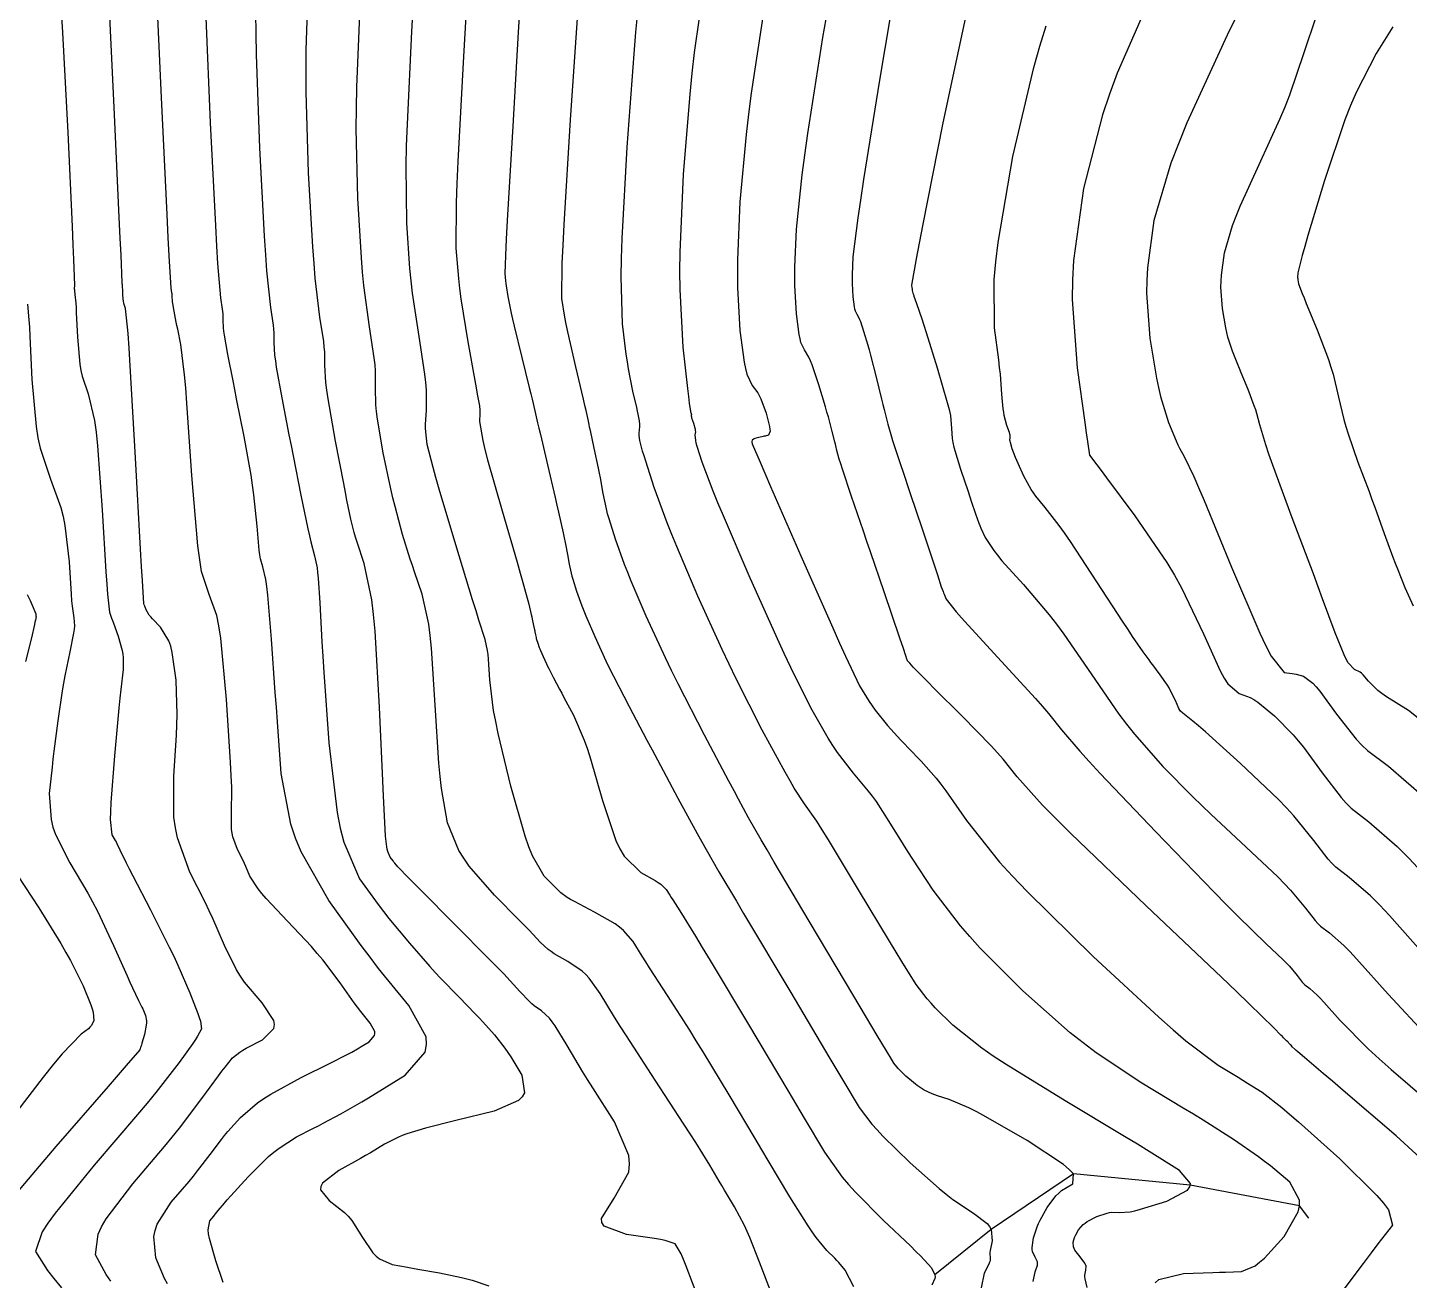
# Model space of a CAD drawing. Header units: metres. Extents: x 837117 to 838479, y 1189012 to 1191015.
# Drawn here: x 837554.3 to 837626.3, y 1189927.9 to 1189993.2 of the extents above; entities that cross this region are included whole.
import ezdxf

# ---------------------------------------------------------------- set-up
doc = ezdxf.new("R2010")
doc.units = ezdxf.units.M
doc.header["$LTSCALE"] = 0.3
for name, color, linetype in [('COTAS 10', 1, 'Continuous'), ('COTAS INT', 252, 'Continuous'), ('DRENAJE', 5, 'Continuous')]:
    doc.layers.add(name, color=color, linetype=linetype)

msp = doc.modelspace()

# ---------------------------------------------------------------- linework, layer by layer
at = {"layer": 'COTAS 10'}
for points in [[(837597.358, 1189927.606), (837596.906, 1189928.463), (837596.574, 1189928.862), (837596.472, 1189928.974), (837596.366, 1189929.086), (837595.948, 1189929.498), (837595.382, 1189930.178), (837595.183, 1189930.46), (837594.965, 1189930.782), (837594.024, 1189932.286), (837592.892, 1189934.177), (837592.553, 1189934.745), (837592.204, 1189935.331), (837590.849, 1189937.606), (837589.49, 1189939.858), (837589.137, 1189940.431), (837588.795, 1189940.981), (837587.642, 1189942.782), (837586.706, 1189944.223), (837586.501, 1189944.546), (837586.318, 1189944.836), (837585.851, 1189945.609), (837585.348, 1189946.183), (837585.144, 1189946.348), (837584.911, 1189946.515), (837583.832, 1189947.139), (837582.793, 1189947.681), (837582.584, 1189947.796), (837582.41, 1189947.896), (837582.07, 1189948.13), (837581.867, 1189948.348), (837581.78, 1189948.437), (837581.68, 1189948.54), (837581.206, 1189949.016), (837580.598, 1189950.074), (837580.413, 1189950.543), (837580.221, 1189951.089), (837579.467, 1189953.697), (837578.812, 1189956.439), (837578.682, 1189957.069), (837578.575, 1189957.642), (837578.377, 1189959.247), (837578.308, 1189960.322), (837578.282, 1189960.562), (837578.254, 1189960.777), (837578.128, 1189961.347), (837577.807, 1189962.35), (837577.656, 1189962.839), (837577.478, 1189963.419), (837576.608, 1189966.278), (837575.743, 1189969.183), (837575.567, 1189969.792), (837575.419, 1189970.316), (837575.116, 1189971.506), (837575.035, 1189972.17), (837575.028, 1189972.362), (837575.026, 1189972.558), (837575.076, 1189973.299), (837575.072, 1189974.353), (837575.037, 1189974.747), (837574.988, 1189975.186), (837574.689, 1189977.138), (837574.35, 1189979.408), (837574.276, 1189980.047), (837574.21, 1189980.69), (837574.043, 1189983.05), (837574.017, 1189986.036), (837574.04, 1189987.075), (837574.076, 1189988.205), (837574.315, 1189993.05), (837574.617, 1189998.545)], [(837561.579, 1189927.756), (837561.42, 1189928.039), (837560.958, 1189929.11), (837560.855, 1189930.228), (837560.922, 1189930.542), (837561.031, 1189930.857), (837561.77, 1189932.008), (837562.695, 1189933.097), (837562.92, 1189933.373), (837563.133, 1189933.638), (837563.791, 1189934.5), (837564.382, 1189935.277), (837564.552, 1189935.488), (837564.725, 1189935.696), (837565.373, 1189936.434), (837566.265, 1189937.194), (837566.592, 1189937.416), (837566.953, 1189937.644), (837568.547, 1189938.511), (837570.059, 1189939.263), (837570.369, 1189939.418), (837570.632, 1189939.55), (837571.19, 1189939.837), (837571.479, 1189940.003), (837571.573, 1189940.059), (837571.673, 1189940.119), (837572.084, 1189940.375), (837572.366, 1189940.697), (837572.384, 1189940.8), (837572.377, 1189940.908), (837572.136, 1189941.348), (837571.649, 1189941.959), (837571.486, 1189942.175), (837571.312, 1189942.412), (837570.582, 1189943.439), (837569.67, 1189944.637), (837569.381, 1189944.983), (837569.075, 1189945.334), (837567.837, 1189946.653), (837566.719, 1189947.839), (837566.488, 1189948.107), (837566.293, 1189948.349), (837565.872, 1189949.006), (837565.653, 1189949.516), (837565.583, 1189949.665), (837565.511, 1189949.818), (837565.218, 1189950.402), (837564.978, 1189951.051), (837564.939, 1189951.246), (837564.912, 1189951.446), (837564.911, 1189952.225), (837564.918, 1189953.643), (837564.895, 1189954.247), (837564.862, 1189954.943), (837564.654, 1189958.221), (837564.347, 1189961.417), (837564.251, 1189962.061), (837564.151, 1189962.602), (837563.752, 1189963.685), (837563.353, 1189964.884), (837563.252, 1189965.498), (837563.156, 1189966.233), (837562.846, 1189969.904), (837562.586, 1189973.667), (837562.521, 1189974.46), (837562.46, 1189975.145), (837562.264, 1189976.722), (837562.105, 1189977.519), (837562.066, 1189977.713), (837562.03, 1189977.895), (837561.921, 1189978.456), (837561.849, 1189978.864), (837561.836, 1189978.95), (837561.826, 1189979.024), (837561.816, 1189979.193), (837561.816, 1189979.32), (837561.812, 1189979.367), (837561.806, 1189979.42), (837561.77, 1189979.655), (837561.663, 1189981.343), (837561.612, 1189982.312), (837561.552, 1189983.499), (837561.26, 1189989.594), (837560.981, 1189995.699)], [(837613.069, 1189927.81), (837613.252, 1189927.986), (837614.531, 1189928.297), (837616.067, 1189928.347), (837616.412, 1189928.359), (837616.724, 1189928.37), (837617.561, 1189928.403), (837618.275, 1189928.699), (837618.509, 1189928.876), (837618.758, 1189929.094), (837619.789, 1189930.223), (837620.522, 1189931.507), (837620.584, 1189931.823), (837620.585, 1189932.122), (837620.08, 1189933.057), (837619.08, 1189933.898), (837618.769, 1189934.137), (837618.444, 1189934.378), (837617.144, 1189935.273), (837615.562, 1189936.279), (837615.058, 1189936.592), (837614.525, 1189936.918), (837612.362, 1189938.219), (837609.982, 1189939.805), (837609.312, 1189940.312), (837608.638, 1189940.848), (837606.164, 1189943.029), (837603.924, 1189945.277), (837603.397, 1189945.856), (837602.91, 1189946.416), (837601.488, 1189948.28), (837600.431, 1189949.887), (837600.175, 1189950.286), (837599.935, 1189950.664), (837599.198, 1189951.86), (837598.527, 1189952.894), (837598.328, 1189953.171), (837598.124, 1189953.442), (837597.341, 1189954.386), (837596.502, 1189955.463), (837596.262, 1189955.818), (837596.02, 1189956.198), (837595.118, 1189957.777), (837594.065, 1189959.891), (837593.727, 1189960.609), (837593.368, 1189961.384), (837591.905, 1189964.658), (837590.557, 1189967.787), (837590.271, 1189968.47), (837590.023, 1189969.073), (837589.442, 1189970.589), (837589.184, 1189971.413), (837589.14, 1189971.581), (837589.108, 1189971.722), (837589.089, 1189972.012), (837589.111, 1189972.174), (837589.105, 1189972.235), (837589.094, 1189972.302), (837589.008, 1189972.602), (837588.916, 1189972.882), (837588.9, 1189972.937), (837588.89, 1189972.982), (837588.888, 1189973.06), (837588.902, 1189973.078), (837588.901, 1189973.085), (837588.898, 1189973.092), (837588.871, 1189973.123), (837588.783, 1189973.675), (837588.743, 1189974.011), (837588.695, 1189974.426), (837588.464, 1189976.584), (837588.296, 1189979.591), (837588.289, 1189980.541), (837588.299, 1189981.542), (837588.474, 1189985.581), (837588.815, 1189989.773), (837588.93, 1189990.871), (837589.053, 1189991.942), (837589.569, 1189995.581)], [(837627.719, 1189944.217), (837625.276, 1189946.952), (837624.751, 1189947.508), (837624.291, 1189947.977), (837623.176, 1189948.945), (837622.476, 1189949.483), (837622.278, 1189949.68), (837622.078, 1189949.899), (837621.341, 1189950.866), (837620.298, 1189952.154), (837619.905, 1189952.575), (837619.467, 1189953.025), (837617.513, 1189954.882), (837615.684, 1189956.525), (837615.326, 1189956.839), (837615.033, 1189957.093), (837614.51, 1189957.499), (837614.386, 1189957.606), (837614.345, 1189957.67), (837614.3, 1189957.749), (837614.115, 1189958.159), (837613.869, 1189958.673), (837613.787, 1189958.819), (837613.699, 1189958.965), (837613.329, 1189959.503), (837612.942, 1189960.02), (837612.843, 1189960.153), (837612.748, 1189960.282), (837612.434, 1189960.708), (837611.888, 1189961.509), (837611.647, 1189961.874), (837611.367, 1189962.301), (837610.029, 1189964.361), (837608.647, 1189966.452), (837608.338, 1189966.9), (837608.062, 1189967.29), (837607.329, 1189968.224), (837606.841, 1189968.817), (837606.718, 1189968.993), (837606.601, 1189969.173), (837606.22, 1189969.866), (837605.916, 1189970.526), (837605.847, 1189970.686), (837605.784, 1189970.835), (837605.612, 1189971.291), (837605.515, 1189971.616), (837605.5, 1189971.683), (837605.49, 1189971.74), (837605.497, 1189971.862), (837605.497, 1189971.995), (837605.482, 1189972.058), (837605.462, 1189972.133), (837605.336, 1189972.502), (837605.195, 1189973.023), (837605.165, 1189973.194), (837605.138, 1189973.377), (837605.075, 1189974.135), (837604.992, 1189975.174), (837604.954, 1189975.534), (837604.908, 1189975.926), (837604.688, 1189977.6), (837604.674, 1189980.112), (837604.759, 1189981.031), (837604.882, 1189982.047), (837605.65, 1189986.525), (837606.731, 1189991.167), (837607.052, 1189992.287), (837607.382, 1189993.335)]]:
    msp.add_lwpolyline(points, dxfattribs=at)
at = {"layer": 'COTAS INT'}
for points in [[(837577.341, 1189997.472), (837577.011, 1189991.741), (837576.713, 1189986.272), (837576.662, 1189985.111), (837576.624, 1189984.104), (837576.6, 1189981.741), (837576.736, 1189980.164), (837576.799, 1189979.651), (837576.873, 1189979.106), (837577.232, 1189976.864), (837577.587, 1189974.857), (837577.658, 1189974.46), (837577.718, 1189974.132), (837577.834, 1189973.521), (837577.86, 1189973.299), (837577.863, 1189973.217), (837577.863, 1189973.125), (837577.845, 1189972.719), (837578.005, 1189971.721), (837578.116, 1189971.256), (837578.258, 1189970.709), (837579.012, 1189968.055), (837579.801, 1189965.37), (837579.964, 1189964.805), (837580.102, 1189964.317), (837580.403, 1189963.196), (837580.53, 1189962.649), (837580.559, 1189962.523), (837580.586, 1189962.407), (837580.659, 1189962.079), (837580.708, 1189961.847), (837580.72, 1189961.791), (837580.73, 1189961.74), (837580.758, 1189961.586), (837580.788, 1189961.443), (837580.799, 1189961.398), (837580.812, 1189961.351), (837580.871, 1189961.163), (837580.956, 1189960.931), (837580.986, 1189960.856), (837581.018, 1189960.777), (837581.156, 1189960.452), (837581.332, 1189960.069), (837581.389, 1189959.952), (837581.449, 1189959.831), (837581.694, 1189959.355), (837582.017, 1189958.749), (837582.125, 1189958.545), (837582.243, 1189958.326), (837582.736, 1189957.405), (837583.302, 1189956.098), (837583.465, 1189955.636), (837583.631, 1189955.131), (837584.253, 1189952.944), (837584.947, 1189950.867), (837585.158, 1189950.431), (837585.378, 1189950.054), (837586.241, 1189949.197), (837587.003, 1189948.78), (837587.16, 1189948.681), (837587.292, 1189948.59), (837587.573, 1189948.32), (837587.759, 1189948.013), (837587.832, 1189947.898), (837587.913, 1189947.769), (837588.285, 1189947.197), (837589.096, 1189945.888), (837589.454, 1189945.295), (837589.871, 1189944.603), (837591.859, 1189941.273), (837593.907, 1189937.829), (837594.362, 1189937.066), (837594.768, 1189936.385), (837595.827, 1189934.613), (837596.749, 1189933.316), (837597.069, 1189932.934), (837597.416, 1189932.544), (837598.902, 1189931.052), (837600.299, 1189929.73), (837600.591, 1189929.445), (837600.841, 1189929.196), (837601.399, 1189928.592), (837601.579, 1189928.224), (837601.59, 1189928.125), (837601.584, 1189928.027), (837601.424, 1189927.679)], [(837628.324, 1189933.005), (837625.621, 1189935.463), (837622.862, 1189937.833), (837622.3, 1189938.315), (837621.825, 1189938.721), (837620.841, 1189939.559), (837620.493, 1189939.855), (837620.42, 1189939.919), (837620.357, 1189939.975), (837620.213, 1189940.116), (837620.145, 1189940.192), (837620.131, 1189940.207), (837620.118, 1189940.22), (837620.088, 1189940.246), (837620.068, 1189940.261), (837620.063, 1189940.267), (837620.057, 1189940.273), (837620.037, 1189940.299), (837620.005, 1189940.338), (837619.992, 1189940.351), (837619.978, 1189940.366), (837619.91, 1189940.429), (837619.761, 1189940.576), (837619.695, 1189940.643), (837619.618, 1189940.722), (837619.25, 1189941.105), (837617.961, 1189942.359), (837617.304, 1189942.988), (837616.517, 1189943.739), (837612.589, 1189947.468), (837608.652, 1189951.251), (837607.859, 1189952.036), (837607.195, 1189952.707), (837605.867, 1189954.182), (837605.13, 1189955.114), (837604.838, 1189955.443), (837604.507, 1189955.802), (837602.992, 1189957.357), (837601.529, 1189958.816), (837601.231, 1189959.116), (837600.978, 1189959.37), (837600.451, 1189959.908), (837600.268, 1189960.107), (837600.232, 1189960.146), (837600.203, 1189960.179), (837600.152, 1189960.241), (837600.144, 1189960.258), (837600.14, 1189960.268), (837600.133, 1189960.286), (837600.119, 1189960.329), (837600.063, 1189960.496), (837600.014, 1189960.644), (837600, 1189960.685), (837599.986, 1189960.725), (837599.936, 1189960.872), (837599.751, 1189961.415), (837598.928, 1189963.827), (837598.219, 1189965.909), (837598.033, 1189966.455), (837597.852, 1189966.989), (837597.236, 1189968.806), (837596.76, 1189970.227), (837596.667, 1189970.511), (837596.592, 1189970.746), (837596.46, 1189971.199), (837596.412, 1189971.437), (837596.389, 1189971.538), (837596.362, 1189971.653), (837596.229, 1189972.193), (837596.025, 1189972.952), (837595.952, 1189973.205), (837595.872, 1189973.477), (837595.528, 1189974.615), (837595.176, 1189975.662), (837595.092, 1189975.876), (837595.014, 1189976.058), (837594.78, 1189976.441), (837594.596, 1189976.834), (837594.55, 1189977.022), (837594.505, 1189977.244), (837594.357, 1189978.329), (837594.275, 1189979.8), (837594.272, 1189980.265), (837594.276, 1189980.754), (837594.362, 1189982.73), (837594.659, 1189985.564), (837594.796, 1189986.595), (837594.958, 1189987.732), (837595.742, 1189992.73), (837596.604, 1189997.608)], [(837618.83, 1189996.965), (837616.817, 1189992.853), (837614.715, 1189988.279), (837614.271, 1189987.192), (837613.887, 1189986.182), (837612.999, 1189983.183), (837612.664, 1189980.726), (837612.628, 1189980.058), (837612.616, 1189979.396), (837612.781, 1189977.05), (837613.13, 1189974.972), (837613.235, 1189974.478), (837613.343, 1189974.02), (837613.764, 1189972.662), (837614.159, 1189971.705), (837614.251, 1189971.499), (837614.336, 1189971.32), (837614.58, 1189970.889), (837615.077, 1189969.844), (837615.32, 1189969.277), (837615.61, 1189968.591), (837617.038, 1189965.111), (837618.512, 1189961.674), (837618.829, 1189961.015), (837619.108, 1189960.483), (837619.787, 1189959.619), (837620.2, 1189959.57), (837620.31, 1189959.552), (837620.418, 1189959.532), (837620.793, 1189959.443), (837621.279, 1189959.077), (837621.457, 1189958.881), (837621.654, 1189958.644), (837622.522, 1189957.45), (837623.541, 1189956.146), (837623.833, 1189955.841), (837624.13, 1189955.56), (837625.235, 1189954.744), (837627.073, 1189953.148)], [(837589.269, 1189926.943), (837588.618, 1189928.683), (837588.475, 1189929.027), (837588.349, 1189929.313), (837588.031, 1189929.847), (837587.516, 1189930.011), (837587.266, 1189930.062), (837586.969, 1189930.116), (837585.509, 1189930.332), (837584.337, 1189930.761), (837584.221, 1189930.95), (837584.195, 1189931.169), (837584.858, 1189932.212), (837585.624, 1189933.579), (837585.663, 1189934.002), (837585.628, 1189934.445), (837584.878, 1189936.206), (837583.746, 1189937.964), (837583.47, 1189938.406), (837583.21, 1189938.828), (837582.406, 1189940.186), (837581.775, 1189941.211), (837581.625, 1189941.421), (837581.485, 1189941.601), (837581.065, 1189941.985), (837580.68, 1189942.248), (837580.561, 1189942.351), (837580.437, 1189942.467), (837579.945, 1189942.995), (837579.102, 1189943.908), (837578.757, 1189944.266), (837578.362, 1189944.67), (837576.534, 1189946.511), (837574.775, 1189948.27), (837574.425, 1189948.622), (837574.134, 1189948.916), (837573.579, 1189949.493), (837573.416, 1189949.691), (837573.373, 1189949.746), (837573.33, 1189949.802), (837573.181, 1189950.006), (837573.057, 1189950.298), (837573.029, 1189950.409), (837573.004, 1189950.532), (837572.938, 1189951.088), (837572.862, 1189952.509), (837572.831, 1189953.179), (837572.796, 1189953.969), (837572.633, 1189957.819), (837572.393, 1189961.786), (837572.31, 1189962.649), (837572.219, 1189963.411), (837571.829, 1189965.312), (837571.454, 1189966.419), (837571.372, 1189966.68), (837571.301, 1189966.922), (837571.122, 1189967.628), (837570.93, 1189968.603), (837570.851, 1189969.013), (837570.76, 1189969.485), (837570.335, 1189971.694), (837569.945, 1189973.888), (837569.875, 1189974.349), (837569.822, 1189974.747), (837569.772, 1189975.656), (837569.769, 1189976.34), (837569.747, 1189976.595), (837569.715, 1189976.879), (837569.521, 1189978.145), (837569.275, 1189980.182), (837569.21, 1189980.953), (837569.147, 1189981.814), (837568.93, 1189985.668), (837568.803, 1189989.901), (837568.796, 1189991.001), (837568.801, 1189992.07), (837568.923, 1189995.668)], [(837599.538, 1189995.573), (837598.696, 1189990.5), (837597.861, 1189985.33), (837597.696, 1189984.256), (837597.56, 1189983.336), (837597.306, 1189981.304), (837597.265, 1189980.36), (837597.263, 1189980.127), (837597.265, 1189979.904), (837597.304, 1189979.202), (837597.374, 1189978.683), (837597.396, 1189978.577), (837597.418, 1189978.487), (837597.506, 1189978.3), (837597.617, 1189978.116), (837597.655, 1189978.03), (837597.695, 1189977.927), (837597.863, 1189977.427), (837598.075, 1189976.693), (837598.144, 1189976.443), (837598.216, 1189976.173), (837598.509, 1189975.027), (837598.799, 1189973.874), (837598.869, 1189973.599), (837598.934, 1189973.342), (837599.131, 1189972.574), (837599.317, 1189971.907), (837599.375, 1189971.715), (837599.435, 1189971.519), (837599.677, 1189970.783), (837600.023, 1189969.759), (837600.15, 1189969.382), (837600.29, 1189968.964), (837600.907, 1189967.115), (837601.708, 1189964.71), (837601.913, 1189964.094), (837602.004, 1189963.842), (837602.032, 1189963.772), (837602.061, 1189963.702), (837602.174, 1189963.449), (837602.689, 1189962.797), (837602.971, 1189962.476), (837603.313, 1189962.094), (837605.051, 1189960.204), (837606.828, 1189958.266), (837607.195, 1189957.853), (837607.508, 1189957.494), (837608.186, 1189956.643), (837609.134, 1189955.522), (837609.618, 1189954.993), (837610.197, 1189954.368), (837613.089, 1189951.321), (837616.113, 1189948.193), (837616.776, 1189947.518), (837617.364, 1189946.926), (837618.857, 1189945.477), (837619.713, 1189944.671), (837619.9, 1189944.483), (837620.064, 1189944.312), (837620.472, 1189943.821), (837620.731, 1189943.482), (837620.801, 1189943.405), (837620.871, 1189943.335), (837621.117, 1189943.146), (837621.509, 1189942.805), (837621.671, 1189942.64), (837621.856, 1189942.445), (837622.715, 1189941.483), (837624.173, 1189940.008), (837624.736, 1189939.489), (837625.368, 1189938.922), (837628.222, 1189936.475)], [(837558.612, 1189927.896), (837558.367, 1189928.249), (837557.823, 1189929.274), (837557.95, 1189930.346), (837558.129, 1189930.728), (837558.371, 1189931.148), (837559.763, 1189932.976), (837561.409, 1189934.916), (837561.811, 1189935.407), (837562.19, 1189935.878), (837563.362, 1189937.414), (837564.227, 1189938.595), (837564.413, 1189938.842), (837564.574, 1189939.054), (837564.961, 1189939.532), (837565.341, 1189939.832), (837565.499, 1189939.931), (837565.68, 1189940.038), (837566.521, 1189940.481), (837567.121, 1189941.074), (837567.149, 1189941.275), (837567.117, 1189941.491), (837566.504, 1189942.403), (837565.591, 1189943.479), (837565.371, 1189943.799), (837565.165, 1189944.129), (837564.537, 1189945.398), (837563.935, 1189946.795), (837563.746, 1189947.205), (837563.547, 1189947.624), (837562.744, 1189949.223), (837562.088, 1189951.001), (837561.981, 1189951.533), (837561.906, 1189952.084), (837561.904, 1189954.216), (837562.049, 1189956.351), (837562.066, 1189956.903), (837562.073, 1189957.438), (837562.017, 1189959.229), (837561.82, 1189960.674), (837561.739, 1189960.991), (837561.645, 1189961.273), (837561.21, 1189961.989), (837560.783, 1189962.421), (837560.695, 1189962.523), (837560.619, 1189962.617), (837560.454, 1189962.894), (837560.386, 1189963.082), (837560.372, 1189963.121), (837560.36, 1189963.154), (837560.334, 1189963.226), (837560.261, 1189964.411), (837560.219, 1189965.146), (837560.168, 1189966.057), (837559.907, 1189970.818), (837559.631, 1189975.607), (837559.571, 1189976.537), (837559.518, 1189977.295), (837559.384, 1189978.599), (837559.31, 1189978.818), (837559.295, 1189978.892), (837559.282, 1189978.972), (837559.252, 1189979.306), (837559.238, 1189979.614), (837559.235, 1189979.677), (837559.231, 1189979.73), (837559.221, 1189979.841), (837559.215, 1189979.887), (837559.214, 1189979.9), (837559.213, 1189979.912), (837559.214, 1189979.957), (837559.152, 1189981.383), (837559.111, 1189982.267), (837559.061, 1189983.364), (837558.796, 1189989.089), (837558.51, 1189994.946)], [(837593.097, 1189927.162), (837592.438, 1189928.878), (837591.936, 1189930.168), (837591.795, 1189930.49), (837591.653, 1189930.796), (837591.132, 1189931.775), (837590.613, 1189932.642), (837590.472, 1189932.877), (837590.333, 1189933.111), (837589.84, 1189933.939), (837589.109, 1189935.114), (837588.82, 1189935.566), (837588.493, 1189936.074), (837586.999, 1189938.368), (837585.5, 1189940.677), (837585.17, 1189941.194), (837584.877, 1189941.659), (837584.128, 1189942.898), (837583.562, 1189943.697), (837583.384, 1189943.885), (837583.198, 1189944.058), (837582.449, 1189944.562), (837581.736, 1189944.964), (837581.573, 1189945.073), (837581.424, 1189945.181), (837581.007, 1189945.563), (837580.445, 1189946.167), (837580.205, 1189946.415), (837579.927, 1189946.699), (837578.615, 1189948.017), (837577.296, 1189949.536), (837577.013, 1189949.946), (837576.766, 1189950.352), (837576.172, 1189951.781), (837575.854, 1189953.575), (837575.781, 1189954.211), (837575.714, 1189954.907), (837575.53, 1189957.925), (837575.339, 1189960.887), (837575.269, 1189961.549), (837575.19, 1189962.141), (837574.844, 1189963.709), (837574.447, 1189964.866), (837574.337, 1189965.201), (837574.227, 1189965.541), (837573.829, 1189966.818), (837573.433, 1189968.273), (837573.324, 1189968.725), (837573.215, 1189969.198), (837572.824, 1189971.085), (837572.526, 1189972.838), (837572.476, 1189973.227), (837572.44, 1189973.574), (837572.424, 1189974.478), (837572.42, 1189975.347), (837572.392, 1189975.671), (837572.351, 1189976.033), (837572.105, 1189977.642), (837571.813, 1189979.795), (837571.743, 1189980.5), (837571.679, 1189981.252), (837571.487, 1189984.359), (837571.41, 1189987.969), (837571.418, 1189989.038), (837571.439, 1189990.137), (837571.619, 1189994.359)], [(837612.817, 1189994.854), (837611.079, 1189990.868), (837610.682, 1189989.781), (837610.321, 1189988.7), (837609.325, 1189984.854), (837608.812, 1189981.107), (837608.757, 1189980.089), (837608.74, 1189979.079), (837608.992, 1189975.501), (837609.395, 1189972.662), (837609.472, 1189972.117), (837609.536, 1189971.677), (837609.644, 1189970.961), (837610.013, 1189970.456), (837610.241, 1189970.15), (837610.524, 1189969.771), (837612.001, 1189967.8), (837613.665, 1189965.368), (837614.065, 1189964.699), (837614.44, 1189964.031), (837615.577, 1189961.635), (837616.45, 1189959.708), (837616.658, 1189959.336), (837616.852, 1189959.036), (837617.434, 1189958.534), (837618.014, 1189958.33), (837618.207, 1189958.216), (837618.415, 1189958.077), (837619.282, 1189957.368), (837620.248, 1189956.381), (837620.518, 1189956.067), (837620.789, 1189955.735), (837621.775, 1189954.388), (837622.752, 1189953.108), (837623.017, 1189952.818), (837623.279, 1189952.556), (837624.206, 1189951.844), (837625.682, 1189950.562), (837626.291, 1189949.941), (837626.986, 1189949.205)], [(837556.025, 1189994.136), (837556.1, 1189992.99), (837556.376, 1189987.778), (837556.6, 1189982.876), (837556.641, 1189981.924), (837556.674, 1189981.15), (837556.718, 1189979.819), (837556.715, 1189979.634), (837556.717, 1189979.582), (837556.721, 1189979.53), (837556.749, 1189979.336), (837556.791, 1189978.874), (837556.805, 1189978.652), (837556.819, 1189978.39), (837556.878, 1189977.104), (837557.002, 1189975.708), (837557.057, 1189975.375), (837557.121, 1189975.067), (837557.429, 1189974.15), (837557.766, 1189972.759), (837557.849, 1189972.152), (837557.928, 1189971.448), (837558.174, 1189968.104), (837558.362, 1189964.87), (837558.404, 1189964.236), (837558.442, 1189963.715), (837558.544, 1189962.778), (837558.659, 1189962.466), (837558.705, 1189962.339), (837558.757, 1189962.194), (837558.997, 1189961.525), (837559.208, 1189960.781), (837559.241, 1189960.589), (837559.264, 1189960.403), (837559.256, 1189959.785), (837559.14, 1189958.742), (837559.094, 1189958.289), (837559.042, 1189957.765), (837558.806, 1189955.277), (837558.62, 1189952.85), (837558.599, 1189952.363), (837558.592, 1189951.957), (837558.678, 1189951.16), (837558.846, 1189950.875), (837558.891, 1189950.792), (837558.936, 1189950.707), (837559.089, 1189950.382), (837559.423, 1189949.697), (837559.581, 1189949.386), (837559.768, 1189949.021), (837560.68, 1189947.261), (837561.664, 1189945.314), (837561.897, 1189944.832), (837562.112, 1189944.374), (837562.745, 1189942.923), (837563.154, 1189941.851), (837563.228, 1189941.632), (837563.286, 1189941.445), (837563.352, 1189941.051), (837563.144, 1189940.674), (837563.03, 1189940.498), (837562.89, 1189940.291), (837562.177, 1189939.286), (837560.967, 1189937.733), (837560.513, 1189937.18), (837560.008, 1189936.574), (837557.755, 1189933.943), (837555.71, 1189931.44), (837555.336, 1189930.915), (837555.045, 1189930.463), (837554.688, 1189929.437), (837555.315, 1189928.458), (837555.645, 1189928.036), (837556.042, 1189927.548)], [(837564.472, 1189927.83), (837564.093, 1189928.947), (837563.76, 1189930.111), (837563.716, 1189930.355), (837563.692, 1189930.565), (837563.778, 1189931.041), (837563.98, 1189931.279), (837564.029, 1189931.339), (837564.076, 1189931.397), (837564.22, 1189931.586), (837564.536, 1189931.959), (837564.691, 1189932.134), (837564.876, 1189932.339), (837565.785, 1189933.336), (837566.841, 1189934.384), (837567.118, 1189934.621), (837567.387, 1189934.835), (837568.304, 1189935.417), (837569.188, 1189935.864), (837569.438, 1189935.994), (837569.689, 1189936.126), (837570.613, 1189936.623), (837571.697, 1189937.243), (837572.048, 1189937.453), (837572.422, 1189937.679), (837573.958, 1189938.635), (837575.011, 1189939.84), (837575.08, 1189940.223), (837575.053, 1189940.628), (837574.151, 1189942.273), (837572.58, 1189944.198), (837572.13, 1189944.781), (837571.674, 1189945.385), (837569.976, 1189947.745), (837568.538, 1189950.28), (837568.247, 1189950.995), (837568.002, 1189951.714), (837567.502, 1189954.357), (837567.304, 1189957.062), (837567.249, 1189957.82), (837567.194, 1189958.582), (837566.993, 1189961.371), (837566.802, 1189963.661), (837566.753, 1189964.11), (837566.706, 1189964.479), (837566.549, 1189965.14), (837566.414, 1189965.548), (837566.379, 1189965.757), (837566.347, 1189966.007), (837566.242, 1189967.254), (837566.08, 1189968.896), (837566.012, 1189969.394), (837565.934, 1189969.911), (837565.569, 1189971.937), (837565.177, 1189973.898), (837565.082, 1189974.375), (837564.994, 1189974.823), (837564.726, 1189976.202), (837564.547, 1189977.205), (837564.515, 1189977.416), (837564.491, 1189977.598), (837564.468, 1189978.014), (837564.467, 1189978.326), (837564.457, 1189978.443), (837564.442, 1189978.573), (837564.354, 1189979.152), (837564.2, 1189980.956), (837564.145, 1189981.859), (837564.084, 1189982.937), (837563.817, 1189988.285), (837563.588, 1189993.767)], [(837566.164, 1189994.002), (837566.174, 1189992.965), (837566.196, 1189991.834), (837566.374, 1189986.976), (837566.616, 1189982.375), (837566.678, 1189981.406), (837566.738, 1189980.569), (837566.937, 1189978.648), (837567.079, 1189977.726), (837567.102, 1189977.519), (837567.118, 1189977.333), (837567.12, 1189976.835), (837567.157, 1189976.172), (837567.195, 1189975.882), (837567.246, 1189975.546), (837567.53, 1189973.948), (837567.905, 1189972.014), (837568.013, 1189971.466), (837568.122, 1189970.913), (837568.528, 1189968.87), (837568.892, 1189967.12), (837568.974, 1189966.751), (837569.047, 1189966.433), (837569.244, 1189965.701), (837569.371, 1189965.08), (837569.401, 1189964.832), (837569.428, 1189964.55), (837569.506, 1189963.254), (837569.617, 1189961.216), (837569.665, 1189960.466), (837569.72, 1189959.635), (837569.981, 1189955.963), (837570.414, 1189952.323), (837570.578, 1189951.512), (837570.761, 1189950.786), (837571.579, 1189948.876), (837572.551, 1189947.536), (837572.832, 1189947.17), (837573.117, 1189946.806), (837574.187, 1189945.508), (837575.253, 1189944.295), (837575.535, 1189943.984), (837575.813, 1189943.684), (837576.771, 1189942.693), (837577.616, 1189941.833), (837577.822, 1189941.616), (837578.017, 1189941.409), (837578.619, 1189940.737), (837579.155, 1189940.042), (837579.308, 1189939.82), (837579.463, 1189939.586), (837580.039, 1189938.634), (837580.176, 1189937.717), (837580.054, 1189937.505), (837579.863, 1189937.311), (837578.597, 1189936.761), (837576.608, 1189936.261), (837575.028, 1189935.863), (837574.043, 1189935.57), (837573.803, 1189935.481), (837573.577, 1189935.389), (837572.881, 1189935.03), (837572.149, 1189934.588), (837571.9, 1189934.444), (837571.632, 1189934.291), (837570.498, 1189933.661), (837569.653, 1189933.001), (837569.567, 1189932.829), (837569.545, 1189932.662), (837569.998, 1189932.099), (837570.796, 1189931.48), (837570.991, 1189931.278), (837571.175, 1189931.063), (837571.746, 1189930.174), (837572.283, 1189929.365), (837572.446, 1189929.2), (837572.616, 1189929.06), (837573.278, 1189928.766), (837574.085, 1189928.621), (837574.345, 1189928.575), (837574.62, 1189928.526), (837575.747, 1189928.327), (837576.891, 1189928.093), (837577.177, 1189928.022), (837577.45, 1189927.948), (837578.326, 1189927.658)], [(837579.928, 1189994.084), (837579.862, 1189993.003), (837579.568, 1189988.106), (837579.299, 1189983.479), (837579.249, 1189982.567), (837579.21, 1189981.814), (837579.156, 1189980.432), (837579.19, 1189980.041), (837579.206, 1189979.913), (837579.224, 1189979.778), (837579.313, 1189979.222), (837579.49, 1189978.364), (837579.564, 1189978.039), (837579.648, 1189977.676), (837580.042, 1189976.047), (837580.428, 1189974.478), (837580.508, 1189974.153), (837580.577, 1189973.875), (837580.725, 1189973.265), (837580.87, 1189972.649), (837580.936, 1189972.367), (837581.013, 1189972.037), (837581.385, 1189970.444), (837581.779, 1189968.742), (837581.87, 1189968.344), (837581.954, 1189967.977), (837582.192, 1189966.914), (837582.356, 1189966.141), (837582.393, 1189965.957), (837582.427, 1189965.786), (837582.52, 1189965.274), (837582.62, 1189964.799), (837582.658, 1189964.65), (837582.701, 1189964.494), (837582.897, 1189963.868), (837583.179, 1189963.095), (837583.278, 1189962.847), (837583.385, 1189962.583), (837583.843, 1189961.504), (837584.431, 1189960.228), (837584.62, 1189959.84), (837584.82, 1189959.437), (837585.635, 1189957.856), (837586.567, 1189956.102), (837586.84, 1189955.589), (837587.12, 1189955.064), (837588.184, 1189953.074), (837589.185, 1189951.228), (837589.424, 1189950.794), (837589.647, 1189950.395), (837590.314, 1189949.234), (837591.229, 1189947.696), (837591.608, 1189947.059), (837594.061, 1189942.934), (837596.053, 1189939.586), (837596.469, 1189938.886), (837596.826, 1189938.286), (837597.63, 1189936.94), (837598.293, 1189936.073), (837598.562, 1189935.775), (837598.869, 1189935.451), (837600.286, 1189934.07), (837601.801, 1189932.725), (837602.17, 1189932.423), (837602.516, 1189932.153), (837603.583, 1189931.433), (837604.296, 1189930.897), (837604.42, 1189930.742), (837604.511, 1189930.586), (837604.572, 1189929.997), (837604.465, 1189929.496), (837604.45, 1189929.394), (837604.442, 1189929.308), (837604.468, 1189929.13), (837604.461, 1189928.96), (837604.433, 1189928.878), (837604.393, 1189928.782), (837604.156, 1189928.313), (837603.995, 1189927.544)], [(837606.697, 1189927.878), (837606.804, 1189928.386), (837606.93, 1189928.731), (837606.936, 1189928.816), (837606.93, 1189928.897), (837606.806, 1189929.15), (837606.668, 1189929.438), (837606.654, 1189929.541), (837606.649, 1189929.654), (837606.719, 1189930.144), (837606.911, 1189930.725), (837606.984, 1189930.895), (837607.065, 1189931.069), (837607.429, 1189931.733), (837607.891, 1189932.343), (837608.034, 1189932.483), (837608.183, 1189932.612), (837608.777, 1189932.973), (837608.798, 1189933.49), (837608.585, 1189933.717), (837608.279, 1189933.981), (837606.383, 1189935.234), (837604.232, 1189936.469), (837603.764, 1189936.72), (837603.351, 1189936.932), (837602.322, 1189937.371), (837601.716, 1189937.557), (837601.57, 1189937.609), (837601.434, 1189937.662), (837601.022, 1189937.856), (837600.663, 1189938.086), (837600.561, 1189938.162), (837600.457, 1189938.243), (837600.068, 1189938.579), (837599.729, 1189938.91), (837599.656, 1189938.988), (837599.591, 1189939.059), (837599.432, 1189939.267), (837599.24, 1189939.589), (837599.154, 1189939.733), (837599.054, 1189939.901), (837598.577, 1189940.703), (837597.688, 1189942.198), (837596.919, 1189943.489), (837595.033, 1189946.657), (837593.203, 1189949.74), (837592.83, 1189950.372), (837592.515, 1189950.909), (837591.859, 1189952.052), (837591.34, 1189953.028), (837591.111, 1189953.46), (837590.845, 1189953.961), (837589.576, 1189956.357), (837588.19, 1189959.043), (837587.85, 1189959.728), (837587.53, 1189960.387), (837586.53, 1189962.555), (837585.752, 1189964.389), (837585.57, 1189964.837), (837585.403, 1189965.26), (837584.923, 1189966.573), (837584.591, 1189967.636), (837584.517, 1189967.902), (837584.452, 1189968.154), (837584.282, 1189968.963), (837584.139, 1189969.766), (837584.09, 1189970.016), (837584.038, 1189970.278), (837583.817, 1189971.323), (837583.619, 1189972.236), (837583.58, 1189972.415), (837583.549, 1189972.561), (837583.495, 1189972.824), (837583.392, 1189973.277), (837583.33, 1189973.544), (837583.253, 1189973.872), (837582.852, 1189975.565), (837582.439, 1189977.383), (837582.354, 1189977.789), (837582.281, 1189978.153), (837582.126, 1189979.118), (837582.153, 1189980.966), (837582.195, 1189981.888), (837582.253, 1189982.986), (837582.586, 1189988.432), (837582.972, 1189993.983)], [(837609.511, 1189927.566), (837609.412, 1189928.018), (837609.402, 1189928.12), (837609.399, 1189928.211), (837609.451, 1189928.46), (837609.466, 1189928.68), (837609.439, 1189928.754), (837609.399, 1189928.834), (837609.144, 1189929.17), (837608.881, 1189929.514), (837608.835, 1189929.599), (837608.802, 1189929.68), (837608.779, 1189929.933), (837608.857, 1189930.168), (837608.886, 1189930.237), (837608.919, 1189930.308), (837609.066, 1189930.576), (837609.316, 1189930.851), (837609.414, 1189930.925), (837609.523, 1189930.999), (837610.022, 1189931.259), (837610.552, 1189931.447), (837610.681, 1189931.476), (837610.803, 1189931.494), (837611.179, 1189931.475), (837611.759, 1189931.513), (837612.009, 1189931.566), (837612.298, 1189931.639), (837613.664, 1189932.06), (837614.752, 1189932.636), (837614.865, 1189932.808), (837614.898, 1189932.985), (837614.336, 1189933.665), (837612.757, 1189934.655), (837612.147, 1189935.027), (837611.464, 1189935.441), (837608.373, 1189937.289), (837605.297, 1189939.185), (837604.623, 1189939.63), (837604.025, 1189940.04), (837602.506, 1189941.231), (837601.595, 1189942.145), (837601.381, 1189942.381), (837601.183, 1189942.608), (837600.605, 1189943.366), (837599.858, 1189944.551), (837599.554, 1189945.049), (837599.207, 1189945.619), (837597.604, 1189948.291), (837596.03, 1189950.895), (837595.701, 1189951.424), (837595.419, 1189951.868), (837594.788, 1189952.779), (837594.251, 1189953.591), (837594.028, 1189953.973), (837593.772, 1189954.424), (837592.582, 1189956.623), (837591.215, 1189959.303), (837590.847, 1189960.057), (837590.485, 1189960.817), (837589.218, 1189963.607), (837588.118, 1189966.195), (837587.862, 1189966.828), (837587.626, 1189967.424), (837586.948, 1189969.278), (837586.503, 1189970.635), (837586.414, 1189970.918), (837586.34, 1189971.162), (837586.196, 1189971.712), (837586.164, 1189971.975), (837586.161, 1189972.039), (837586.16, 1189972.099), (837586.175, 1189972.282), (837586.195, 1189972.448), (837586.196, 1189972.497), (837586.196, 1189972.547), (837586.181, 1189972.739), (837586.113, 1189973.099), (837586.079, 1189973.256), (837586.038, 1189973.438), (837585.838, 1189974.299), (837585.608, 1189975.458), (837585.549, 1189975.827), (837585.492, 1189976.217), (837585.3, 1189977.802), (837585.227, 1189980.261), (837585.244, 1189981.202), (837585.276, 1189982.257), (837585.53, 1189987.006), (837585.894, 1189991.878), (837585.996, 1189993.01), (837586.1, 1189994.047)], [(837592.655, 1189994.155), (837592.005, 1189989.837), (837591.863, 1189988.733), (837591.737, 1189987.669), (837591.418, 1189984.155), (837591.287, 1189981.148), (837591.28, 1189980.403), (837591.286, 1189979.696), (837591.411, 1189977.457), (837591.635, 1189975.804), (837591.704, 1189975.467), (837591.775, 1189975.181), (837592.054, 1189974.583), (837592.346, 1189974.206), (837592.424, 1189974.06), (837592.502, 1189973.895), (837592.775, 1189973.152), (837592.957, 1189972.451), (837592.978, 1189972.313), (837592.986, 1189972.2), (837592.909, 1189971.996), (837592.732, 1189971.951), (837592.677, 1189971.939), (837592.621, 1189971.926), (837592.396, 1189971.878), (837592.198, 1189971.826), (837592.157, 1189971.811), (837592.123, 1189971.796), (837592.053, 1189971.738), (837592.035, 1189971.671), (837592.035, 1189971.65), (837592.036, 1189971.628), (837592.056, 1189971.54), (837592.464, 1189970.588), (837592.71, 1189970.022), (837593.014, 1189969.324), (837594.593, 1189965.71), (837596.251, 1189961.95), (837596.606, 1189961.16), (837596.915, 1189960.48), (837597.654, 1189958.932), (837598.147, 1189958.106), (837598.302, 1189957.882), (837598.464, 1189957.658), (837599.113, 1189956.866), (837599.808, 1189956.106), (837599.999, 1189955.903), (837600.189, 1189955.704), (837600.869, 1189955.01), (837601.642, 1189954.125), (837601.891, 1189953.804), (837602.154, 1189953.451), (837603.23, 1189951.902), (837604.955, 1189949.745), (837605.627, 1189949.008), (837606.384, 1189948.211), (837609.823, 1189944.826), (837613.251, 1189941.656), (837614.002, 1189940.994), (837614.666, 1189940.425), (837616.35, 1189939.149), (837617.384, 1189938.528), (837617.639, 1189938.371), (837617.879, 1189938.222), (837618.636, 1189937.741), (837619.662, 1189936.945), (837620.073, 1189936.596), (837620.539, 1189936.193), (837622.682, 1189934.274), (837624.627, 1189932.357), (837624.968, 1189931.955), (837625.224, 1189931.608), (837625.437, 1189930.819), (837624.679, 1189929.834), (837624.324, 1189929.363), (837623.905, 1189928.806), (837621.864, 1189926.079)], [(837603.14, 1189993.634), (837601.975, 1189988.195), (837600.95, 1189983.005), (837600.756, 1189982.002), (837600.601, 1189981.187), (837600.367, 1189979.812), (837600.385, 1189979.681), (837600.388, 1189979.65), (837600.391, 1189979.622), (837600.398, 1189979.541), (837600.434, 1189979.398), (837600.456, 1189979.331), (837600.482, 1189979.252), (837600.622, 1189978.867), (837600.892, 1189978.072), (837601.002, 1189977.733), (837601.126, 1189977.344), (837601.699, 1189975.511), (837602.222, 1189973.707), (837602.315, 1189973.336), (837602.385, 1189973.02), (837602.45, 1189972.345), (837602.472, 1189971.831), (837602.514, 1189971.617), (837602.573, 1189971.373), (837602.916, 1189970.234), (837603.306, 1189969.06), (837603.475, 1189968.555), (837603.692, 1189967.902), (837603.868, 1189967.416), (837603.922, 1189967.281), (837603.978, 1189967.146), (837604.197, 1189966.658), (837604.645, 1189965.985), (837604.844, 1189965.734), (837605.077, 1189965.455), (837606.19, 1189964.214), (837607.539, 1189962.632), (837607.92, 1189962.139), (837608.305, 1189961.621), (837609.722, 1189959.551), (837611.169, 1189957.457), (837611.573, 1189956.924), (837611.979, 1189956.411), (837613.454, 1189954.731), (837615.024, 1189953.144), (837615.489, 1189952.691), (837615.967, 1189952.232), (837617.804, 1189950.526), (837619.449, 1189948.976), (837619.807, 1189948.616), (837620.122, 1189948.286), (837620.906, 1189947.344), (837621.405, 1189946.69), (837621.54, 1189946.542), (837621.674, 1189946.409), (837622.147, 1189946.045), (837622.9, 1189945.391), (837623.211, 1189945.074), (837623.566, 1189944.698), (837625.217, 1189942.85), (837627.274, 1189940.639)], [(837627.989, 1189956.28), (837626.265, 1189957.643), (837625.12, 1189958.357), (837624.878, 1189958.528), (837624.668, 1189958.688), (837624.181, 1189959.168), (837623.903, 1189959.511), (837623.825, 1189959.583), (837623.747, 1189959.645), (837623.462, 1189959.789), (837623.13, 1189960.13), (837623.024, 1189960.316), (837622.91, 1189960.543), (837622.445, 1189961.694), (837621.793, 1189963.474), (837621.562, 1189964.096), (837621.309, 1189964.775), (837620.211, 1189967.695), (837619.195, 1189970.437), (837618.994, 1189971.004), (837618.827, 1189971.487), (837618.511, 1189972.535), (837618.363, 1189973.123), (837618.302, 1189973.316), (837618.231, 1189973.522), (837617.903, 1189974.373), (837617.543, 1189975.251), (837617.453, 1189975.473), (837617.366, 1189975.687), (837617.089, 1189976.383), (837616.857, 1189977.111), (837616.799, 1189977.344), (837616.744, 1189977.591), (837616.571, 1189978.599), (837616.492, 1189979.713), (837616.498, 1189980.028), (837616.515, 1189980.345), (837616.674, 1189981.512), (837617.096, 1189982.937), (837617.278, 1189983.417), (837617.489, 1189983.933), (837618.488, 1189986.106), (837619.569, 1189988.471), (837619.831, 1189989.109), (837620.078, 1189989.74), (837620.838, 1189991.955), (837621.471, 1189993.866)], [(837625.448, 1189993.279), (837624.585, 1189991.902), (837623.535, 1189989.869), (837623.243, 1189989.178), (837622.95, 1189988.432), (837621.89, 1189985.279), (837621.029, 1189982.403), (837620.863, 1189981.833), (837620.728, 1189981.36), (837620.498, 1189980.469), (837620.489, 1189980.225), (837620.493, 1189980.161), (837620.499, 1189980.098), (837620.543, 1189979.881), (837620.728, 1189979.388), (837620.822, 1189979.15), (837620.936, 1189978.869), (837621.502, 1189977.487), (837622.093, 1189975.935), (837622.222, 1189975.546), (837622.337, 1189975.175), (837622.626, 1189973.984), (837622.898, 1189972.81), (837623.001, 1189972.449), (837623.117, 1189972.073), (837623.635, 1189970.589), (837624.21, 1189969.056), (837624.36, 1189968.649), (837624.507, 1189968.25), (837625.008, 1189966.875), (837625.461, 1189965.636), (837625.578, 1189965.324), (837625.692, 1189965.024), (837626.074, 1189964.051), (837626.509, 1189963.105)], [(837554.276, 1189978.831), (837554.351, 1189978.018), (837554.375, 1189977.628), (837554.4, 1189977.166), (837554.504, 1189974.902), (837554.722, 1189972.443), (837554.819, 1189971.859), (837554.932, 1189971.316), (837555.474, 1189969.702), (837556.015, 1189968.224), (837556.128, 1189967.767), (837556.225, 1189967.289), (837556.44, 1189965.39), (837556.547, 1189963.706), (837556.575, 1189963.364), (837556.603, 1189963.076), (837556.697, 1189962.484), (837556.718, 1189962.064), (837556.7, 1189961.884), (837556.671, 1189961.678), (837556.476, 1189960.702), (837556.22, 1189959.45), (837556.152, 1189959.068), (837556.085, 1189958.671), (837555.854, 1189957.111), (837555.65, 1189955.52), (837555.601, 1189955.102), (837555.554, 1189954.696), (837555.412, 1189953.312), (837555.502, 1189951.958), (837555.603, 1189951.57), (837555.735, 1189951.176), (837556.486, 1189949.706), (837557.421, 1189948.128), (837557.671, 1189947.665), (837557.916, 1189947.191), (837558.765, 1189945.389), (837559.464, 1189943.808), (837559.614, 1189943.475), (837559.746, 1189943.186), (837560.063, 1189942.519), (837560.237, 1189942.175), (837560.278, 1189942.09), (837560.316, 1189942.008), (837560.428, 1189941.752), (837560.475, 1189941.46), (837560.471, 1189941.357), (837560.461, 1189941.243), (837560.366, 1189940.754), (837560.243, 1189940.295), (837560.216, 1189940.202), (837560.191, 1189940.123), (837560.123, 1189939.96), (837559.422, 1189939.144), (837558.998, 1189938.654), (837558.473, 1189938.049), (837555.747, 1189934.91), (837553.049, 1189931.732)], [(837554.264, 1189963.689), (837554.406, 1189963.382), (837554.521, 1189963.13), (837554.707, 1189962.676), (837554.712, 1189962.596), (837554.713, 1189962.579), (837554.714, 1189962.566), (837554.719, 1189962.537), (837554.684, 1189962.36), (837554.661, 1189962.253), (837554.631, 1189962.12), (837554.474, 1189961.428), (837554.165, 1189960.202)], [(837553.768, 1189949.028), (837554.87, 1189947.352), (837556.015, 1189945.489), (837556.277, 1189945.035), (837556.515, 1189944.607), (837557.176, 1189943.284), (837557.568, 1189942.307), (837557.638, 1189942.097), (837557.69, 1189941.914), (837557.737, 1189941.474), (837557.594, 1189941.204), (837557.528, 1189941.129), (837557.449, 1189941.053), (837557.066, 1189940.779), (837556.086, 1189939.751), (837555.631, 1189939.201), (837555.095, 1189938.535), (837552.498, 1189935.172)]]:
    msp.add_lwpolyline(points, dxfattribs=at)
at = {"layer": 'DRENAJE'}
for p, q in [((837608.798, 1189933.49), (837604.511, 1189930.586)), ((837614.882, 1189932.897), (837608.798, 1189933.49)), ((837620.584, 1189931.823), (837614.882, 1189932.897)), ((837621.075, 1189931.176), (837620.584, 1189931.823)), ((837604.511, 1189930.586), (837601.579, 1189928.224))]:
    msp.add_line(p, q, dxfattribs=at)

doc.saveas('drawing.dxf')
